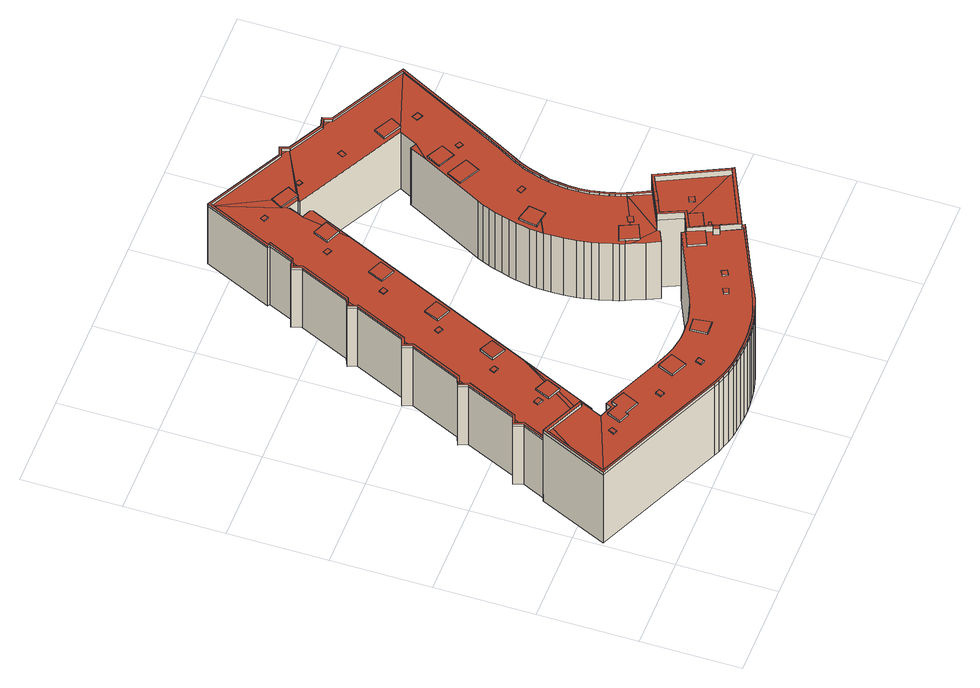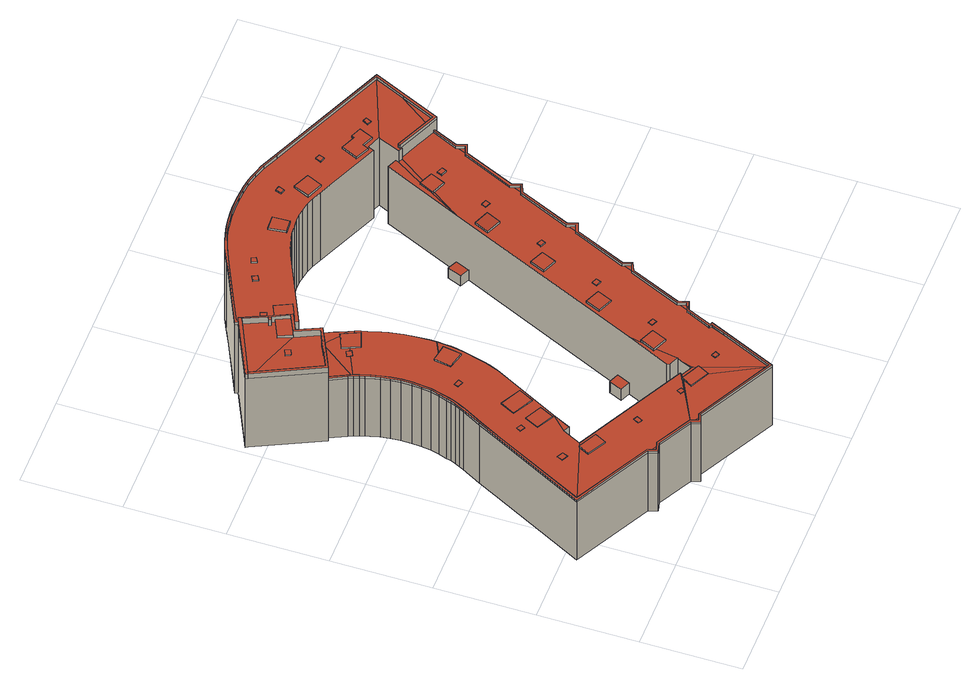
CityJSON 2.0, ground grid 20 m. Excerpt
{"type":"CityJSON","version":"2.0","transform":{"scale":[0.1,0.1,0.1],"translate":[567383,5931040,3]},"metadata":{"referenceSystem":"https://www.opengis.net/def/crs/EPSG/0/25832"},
"CityObjects":{
"building1":{"type":"Building","attributes":{"Grundfläche 2D":"3021.889202","Grundhöhe NN":"3.510"},"children":["building1-1","building1-2","building1-3","building1-4","building1-5","building1-6","building1-7","building1-8","building1-9","building1-10","building1-11","building1-12","building1-13","building1-14","building1-15","building1-16","building1-17","building1-18","building1-19","building1-20","building1-21","building1-22"],"geometry":[{"type":"MultiSurface","lod":"3","boundaries":[[[0,1,2,3,4]],[[5,6,7,8,9,10,11,12,13,14,15]],[[16,17,18,19,20,21,22,23,24,25,14,13,26,27,28,29,30,31,32,8,7,33]],[[34,35,36,37,38]],[[39,40,41,42,43,44,45,46,47,48,49,50,51,52,53,54,55,56,57,58,59,60,61,62,63,64,65,66,67,68,69,70,71,72,73,74,75,76,77,78,79,80,81,82,83,84,85,86]],[[87,88,89,90,91,92,93,94,95,96]],[[97,98,99,100]],[[101,102,103,104,105,106,107,108,109,110,111,112,113,114,115,116,117,118,119,120,121,122,123,124,125,126,127,128,129,130,131,132,133,134,135,136,137,138,139,140,141,142,143,144,145,146,147,148,149,150,151,152,153,154,155,156,157,158,159,160,161,162,163,164,165,166,167,168,169,170,171,172,173,174,175,176,177,178,179,180,181,182,183,184,185,186,187,188,189,190,191,192,193,194,195,196,197,198,199,200,201,202,203]],[[204,205,206,207]],[[208,209,210,211]],[[212,213,214,215,216,217,218]],[[219,220,221,222]],[[223,224,225,226,227]],[[228,229,230,231,232,233,234,235]],[[236,237,238,228,239]],[[240,232,231,241,242]],[[243,244,245,229,228,238,246,247]],[[248,249,250,251,252,253,254,255,256,257,258,259,260,261,262,263,264,265,266,267,268,269,270,271,272,273,274,240,242,275,276,277,244,243,247,246,278,279,280,281,282,283,284,285,286,287,288,289,290,291,292,293,294,295,296,297],[298,299,300,301],[302,303,304,305,306,307,308,309,310,302,266],[311,312,313,314,315,316]],[[317,318,319]],[[320,319,318,321,322,323,324,325,326,327,252,251,250],[328,329,330,251]],[[331,332,333]],[[334,335,336,337,338,339]],[[327,326,337,336]],[[325,324,340,326]],[[323,340,324]],[[341,340,323,332,331,342,343,344,345,346,347,348]],[[346,345,349]],[[350,351,352]],[[353,354,355]],[[356,357,358]],[[359,360,361]],[[362,363,364]],[[365,366,367]],[[368,369,370,371,372,373,374,375,376,377,378,335,334,379,349,345,352,351,380,381,382,383,384,385,386,387,354,353,388,389,358,357,390,391,360,359,392,393,363,362,394,395,365,367,396,397,398,399,400,401],[402,403,404,405],[406,407,408,409],[410,411,412,413]],[[400,414,415,416,369,368,401]],[[369,416,415,414,417,418]],[[375,419,371,370,420,421,376]],[[422,378,377]],[[423,254,253]],[[424,425,426,427]],[[428,429,430,431,432,433]],[[434,435,436,437]],[[438,439,440,441,442]],[[443,444,445,446]],[[447,448,449]],[[447,449,450]],[[447,450,451]],[[452,453,454,455,456,457,458,459]],[[460,461,462,456,455,463,464,465]],[[466,467,468,469]],[[470,471,472,473,474,475,476,466,469,477,478]],[[478,477,479,480,481,482,483,484,485,486,487,488,489,490,491,492,493,494,495,496,497,498,499,500,501,502,503,504,505,506,507,508,509,510,511,512,513,514,515,516,517,518,519,520,521,522,523,524,525],[526,527,528,529,530,531,532,533,534,535,536,537],[538,539,540,541]],[[542,543,544,545]],[[546,547,548,549]],[[4,3,464,463]],[[0,4,463,455]],[[453,452,9,8]],[[452,459,10,9]],[[459,458,11,10]],[[12,11,458,457]],[[456,462,13,12,457]],[[550,451,15,14]],[[451,450,449,448,7,6,5,15]],[[62,61,551,552,25,24,23]],[[552,550,14,25]],[[13,462,461,26]],[[461,460,27,26]],[[2,29,28,465,464,3]],[[2,1,0,31,30,29]],[[454,32,31,0,455]],[[32,454,453,8]],[[33,7,448,447]],[[553,554,555,19,18,17,16,33,447,556]],[[20,19,555,509,508,38]],[[37,502,501,21,20,38]],[[22,557,558,62,23]],[[38,508,507,34]],[[507,506,35,34]],[[504,503,36,35,506,505]],[[36,503,502,37]],[[559,560,40,39]],[[560,561,562,42,41,40]],[[562,563,43,42]],[[563,564,44,43]],[[564,565,45,44]],[[46,45,565,566]],[[566,567,47,46]],[[567,568,48,47]],[[568,569,49,48]],[[50,49,569,570]],[[570,571,51,50]],[[571,572,52,51]],[[572,573,53,52]],[[54,53,573,574]],[[574,575,55,54]],[[575,576,56,55]],[[576,577,57,56]],[[577,578,579,580,60,59,58,57]],[[581,551,61,60,580]],[[498,63,62,558,499]],[[498,497,64,63]],[[495,65,64,497,496]],[[66,65,495,494]],[[67,66,494,493]],[[68,67,493,492]],[[492,491,69,68]],[[489,70,69,491,490]],[[71,70,489,488]],[[486,73,72,71,488,487]],[[74,73,486,485]],[[75,74,485,484]],[[76,75,484,483]],[[77,76,483,482]],[[78,77,482,481]],[[479,477,80,79,78,481,480]],[[477,469,81,80]],[[82,81,469,468]],[[466,476,83,82,468,467]],[[476,475,84,83]],[[85,84,475,474]],[[474,473,559,39,86,85]],[[537,536,92,91]],[[534,533,93,92,536,535]],[[94,93,533,532]],[[95,94,532,531]],[[531,530,96,95]],[[530,529,87,96]],[[89,88,87,529,528,527]],[[91,90,89,527,526,537]],[[539,538,100,99]],[[97,100,538,541]],[[98,97,541,540]],[[99,98,540,539]],[[114,582,583,584,116,115]],[[585,586,112,111]],[[586,587,113,112]],[[587,582,114,113]],[[584,588,117,116]],[[588,589,118,117]],[[589,590,119,118]],[[590,591,120,119]],[[591,592,121,120]],[[592,593,122,121]],[[593,594,123,122]],[[594,595,124,123]],[[595,596,125,124]],[[596,597,126,125]],[[597,598,127,126]],[[598,599,128,127]],[[599,600,129,128]],[[600,601,130,129]],[[601,602,131,130]],[[602,603,132,131]],[[133,132,603,604]],[[604,605,134,133]],[[605,606,135,134]],[[606,607,136,135]],[[607,608,137,136]],[[138,137,608,609]],[[609,610,139,138]],[[610,611,140,139]],[[611,612,141,140]],[[396,143,142,398,397]],[[367,366,144,143,396]],[[365,395,145,144,366]],[[146,145,395,394]],[[364,147,146,394,362]],[[393,148,147,364,363]],[[149,148,393,392]],[[359,361,150,149,392]],[[391,151,150,361,360]],[[152,151,391,390]],[[356,153,152,390,357]],[[358,389,154,153,356]],[[155,154,389,388]],[[353,355,156,155,388]],[[387,386,158,157,156,355,354]],[[384,383,382,161,160,159,158,386,385]],[[161,382,381,162]],[[381,380,163,162]],[[350,164,163,380,351]],[[350,352,165,164]],[[165,352,345,166]],[[343,342,167,166,345,344]],[[331,333,168,167,342]],[[333,332,323,170,169,168]],[[171,170,323,322]],[[172,171,322,321]],[[317,173,172,321,318]],[[319,320,174,173,317]],[[175,174,320,250]],[[250,249,248,297,296,178,177,176,175]],[[179,178,296,295]],[[180,179,295,294]],[[294,293,181,180]],[[182,181,293,292]],[[183,182,292,291]],[[184,183,291,290]],[[185,184,290,289]],[[289,288,185]],[[288,287,186,185]],[[187,186,287,286]],[[188,187,286,285]],[[189,188,285,284]],[[190,189,284,283]],[[191,190,283,282]],[[191,282,281]],[[192,191,281,280]],[[193,192,280,279]],[[279,278,246,195,194,193]],[[238,237,236,197,196,195,246]],[[236,239,198,197]],[[200,199,613,614]],[[201,200,614,615]],[[202,201,615,616]],[[203,202,616,617]],[[617,618,619,102,101,203]],[[103,102,619,620]],[[620,621,104,103]],[[621,622,105,104]],[[622,623,106,105]],[[623,624,107,106]],[[624,625,108,107]],[[625,626,109,108]],[[626,627,110,109]],[[627,585,111,110]],[[211,210,405,404]],[[208,211,404,403]],[[209,208,403,402]],[[402,405,210,209]],[[347,346,212,218,348]],[[346,349,379,214,213,212]],[[215,214,379,334,339,338,337,326,216]],[[348,218,217,216,326,340,341]],[[311,316,315,220,219]],[[315,314,221,220]],[[312,222,221,314,313]],[[312,311,219,222]],[[373,372,226,225]],[[372,371,227,226]],[[371,419,223,227]],[[374,224,223,419,375]],[[374,373,225,224]],[[427,426,406,409]],[[409,408,424,427]],[[408,407,425,424]],[[426,425,407,406]],[[304,303,429,428,433,306,305]],[[303,302,430,429]],[[302,310,431,430]],[[308,307,432,431,310,309]],[[433,432,307,306]],[[437,436,410,413]],[[434,437,413,412]],[[435,434,412,411]],[[436,435,411,410]],[[207,206,299,298]],[[204,207,298,301]],[[205,204,301,300]],[[206,205,300,299]],[[241,231,230,440,439,275,242]],[[230,229,245,442,441,440]],[[277,276,438,442,245,244]],[[439,438,276,275]],[[446,445,328,251]],[[251,330,443,446]],[[444,443,330,329]],[[329,328,445,444]],[[451,628,629,613,239,228,447]],[[630,631,632,555,554,553,556,447,228,235,633]],[[555,632,634,509]],[[499,558,502]],[[551,581,635,636,552]],[[451,550,552,636,637,628]],[[560,559,638,639]],[[640,562,561,560,639,641]],[[563,562,640,642]],[[564,563,642,643]],[[565,564,643,644]],[[566,565,644,645]],[[567,566,645,646]],[[568,567,646,647]],[[569,568,647,648]],[[570,569,648,649]],[[571,570,649,650]],[[572,571,650,651]],[[573,572,651,652]],[[574,573,652,653]],[[575,574,653,654]],[[576,575,654,655]],[[577,576,655,656]],[[657,658,580,579,578,577,656,659]],[[581,580,658,635]],[[509,634,660,510]],[[511,510,660,661]],[[512,511,661,662]],[[513,512,662,663]],[[514,513,663,664]],[[515,514,664,665]],[[516,515,665,666]],[[517,516,666,667]],[[518,517,667,668]],[[519,518,668,669]],[[520,519,669,670]],[[521,520,670,671]],[[522,521,671,672]],[[523,522,672,673]],[[674,525,524,523,673,675]],[[478,525,674,676]],[[414,471,470,478,676,677,417]],[[471,414,400,472]],[[472,400,399,473]],[[142,141,612,678,638,559,473,399,398]],[[235,234,679,633]],[[680,614,613,629]],[[615,614,680,681]],[[616,615,681,682]],[[617,616,682,683]],[[684,619,618,617,683,685]],[[620,619,684,686]],[[621,620,686,687]],[[622,621,687,688]],[[623,622,688,689]],[[624,623,689,690]],[[625,624,690,691]],[[626,625,691,692]],[[627,626,692,693]],[[585,627,693,694]],[[586,585,694,695]],[[587,586,695,696]],[[582,587,696,697]],[[698,584,583,582,697,699]],[[588,584,698,700]],[[589,588,700,701]],[[590,589,701,702]],[[591,590,702,703]],[[592,591,703,704]],[[593,592,704,705]],[[594,593,705,706]],[[595,594,706,707]],[[596,595,707,708]],[[597,596,708,709]],[[598,597,709,710]],[[599,598,710,711]],[[600,599,711,712]],[[601,600,712,713]],[[602,601,713,714]],[[603,602,714,715]],[[604,603,715,716]],[[605,604,716,717]],[[606,605,717,718]],[[607,606,718,719]],[[608,607,719,720]],[[609,608,720,721]],[[610,609,721,722]],[[611,610,722,723]],[[612,611,723,678]],[[418,417,677,724]],[[548,547,725,726,545,544,727,728,420,370,369,418,724,729]],[[421,420,728,730]],[[376,421,730,731]],[[422,377,376,731,732]],[[378,422,732,733]],[[335,378,733,734]],[[336,335,734,735]],[[327,336,735,736]],[[252,327,736,737]],[[253,252,737,738]],[[423,253,738,739]],[[234,233,740,679]],[[740,233,232,240,741,742]],[[743,744,256,255,254,423,739,745]],[[257,256,744,746]],[[258,257,746,747]],[[259,258,747,748]],[[260,259,748,749]],[[261,260,749,750]],[[262,261,750,751]],[[752,264,263,262,751,753]],[[265,264,752,754]],[[266,265,754,755]],[[267,266,755,756]],[[268,267,756,757]],[[269,268,757,758]],[[270,269,758,759]],[[271,270,759,760]],[[272,271,760,761]],[[273,272,761,762]],[[274,273,762,763]],[[240,274,763,741]],[[542,545,726,764]],[[543,542,764,765]],[[544,543,765,727]],[[549,548,729,766]],[[546,549,766,767]],[[547,546,767,725]],[[629,628,637,636,635,658,657,659,656,655,654,653,652,651,650,649,648,647,646,645,644,643,642,640,641,639,638,678,723,722,721,720,719,718,717,716,715,714,713,712,711,710,709,708,707,706,705,704,703,702,701,700,698,699,697,696,695,694,693,692,691,690,689,688,687,686,684,685,683,682,681,680],[724,677,676,674,675,673,672,671,670,669,668,667,666,665,664,663,662,661,660,634,632,631,630,633,679,740,742,741,763,762,761,760,759,758,757,756,755,754,752,753,751,750,749,748,747,746,744,743,745,739,738,737,736,735,734,733,732,731,730,728,727,765,764,726,725,767,766,729],[768,769,770]]],"semantics":{"surfaces":[{"type":"RoofSurface"},{"type":"WallSurface"},{"type":"GroundSurface"}],"values":[0,0,0,0,0,0,0,0,0,0,0,0,0,0,0,0,0,0,0,0,0,0,0,0,0,0,0,0,0,0,0,0,0,0,0,0,0,0,0,0,0,0,0,0,0,0,0,0,0,0,0,0,0,0,1,1,1,1,1,1,1,1,1,1,1,1,1,1,1,1,1,1,1,1,1,1,1,1,1,1,1,1,1,1,1,1,1,1,1,1,1,1,1,1,1,1,1,1,1,1,1,1,1,1,1,1,1,1,1,1,1,1,1,1,1,1,1,1,1,1,1,1,1,1,1,1,1,1,1,1,1,1,1,1,1,1,1,1,1,1,1,1,1,1,1,1,1,1,1,1,1,1,1,1,1,1,1,1,1,1,1,1,1,1,1,1,1,1,1,1,1,1,1,1,1,1,1,1,1,1,1,1,1,1,1,1,1,1,1,1,1,1,1,1,1,1,1,1,1,1,1,1,1,1,1,1,1,1,1,1,1,1,1,1,1,1,1,1,1,1,1,1,1,1,1,1,1,1,1,1,1,1,1,1,1,1,1,1,1,1,1,1,1,1,1,1,1,1,1,1,1,1,1,1,1,1,1,1,1,1,1,1,1,1,1,1,1,1,1,1,1,1,1,1,1,1,1,1,1,1,1,1,1,1,1,1,1,1,1,1,1,1,1,1,1,1,1,1,1,1,1,1,1,1,1,1,1,1,1,1,1,1,1,1,1,1,1,1,1,1,1,1,1,1,1,1,1,1,1,1,1,1,1,1,1,1,1,1,1,1,1,1,1,1,1,1,1,1,1,1,1,1,1,1,1,1,1,1,1,1,1,1,1,1,1,1,1,1,1,1,1,1,1,1,1,1,1,1,1,1,1,1,1,1,1,1,1,1,1,1,1,1,1,1,1,1,2]}}]},
"building1-1":{"type":"BuildingInstallation","parents":["building1"],"geometry":[{"type":"MultiSurface","lod":"3","boundaries":[[[771,772,28,27]],[[771,27,460,773]],[[773,774,772,771]],[[28,772,774,465]]],"semantics":{"surfaces":[{"type":"RoofSurface"},{"type":"WallSurface"}],"values":[0,1,1,1]}}]},
"building1-2":{"type":"BuildingInstallation","parents":["building1"],"geometry":[{"type":"MultiSurface","lod":"3","boundaries":[[[775,776,777,778]],[[778,777,779,780]],[[775,778,780,781]],[[776,775,781,782]],[[777,776,782,779]]],"semantics":{"surfaces":[{"type":"RoofSurface"},{"type":"WallSurface"}],"values":[0,1,1,1,1]}}]},
"building1-3":{"type":"BuildingInstallation","parents":["building1"],"geometry":[{"type":"MultiSurface","lod":"3","boundaries":[[[783,784,785,786]],[[786,785,787,788]],[[783,786,788,789]],[[784,783,789,790]],[[785,784,790,787]]],"semantics":{"surfaces":[{"type":"RoofSurface"},{"type":"WallSurface"}],"values":[0,1,1,1,1]}}]},
"building1-4":{"type":"BuildingInstallation","parents":["building1"],"geometry":[{"type":"MultiSurface","lod":"3","boundaries":[[[791,792,793,794]],[[795,794,793,21,501]],[[791,794,795,796]],[[500,557,22,792,791,796]],[[792,22,21,793]]],"semantics":{"surfaces":[{"type":"RoofSurface"},{"type":"WallSurface"}],"values":[0,1,1,1,1]}}]},
"building1-5":{"type":"BuildingInstallation","parents":["building1"],"geometry":[{"type":"MultiSurface","lod":"3","boundaries":[[[797,798,799,800]],[[800,799,801,802]],[[797,800,802,803]],[[798,797,803,804]],[[799,798,804,801]]],"semantics":{"surfaces":[{"type":"RoofSurface"},{"type":"WallSurface"}],"values":[0,1,1,1,1]}}]},
"building1-6":{"type":"BuildingInstallation","parents":["building1"],"geometry":[{"type":"MultiSurface","lod":"3","boundaries":[[[805,806,807,808]],[[808,807,809,810]],[[805,808,810,811]],[[806,805,811,812]],[[807,806,812,809]]],"semantics":{"surfaces":[{"type":"RoofSurface"},{"type":"WallSurface"}],"values":[0,1,1,1,1]}}]},
"building1-7":{"type":"BuildingInstallation","parents":["building1"],"geometry":[{"type":"MultiSurface","lod":"3","boundaries":[[[813,814,815,816]],[[816,815,817,818]],[[813,816,818,819]],[[814,813,819,820]],[[815,814,820,817]]],"semantics":{"surfaces":[{"type":"RoofSurface"},{"type":"WallSurface"}],"values":[0,1,1,1,1]}}]},
"building1-8":{"type":"BuildingInstallation","parents":["building1"],"geometry":[{"type":"MultiSurface","lod":"3","boundaries":[[[821,822,823,824]],[[824,823,825,826]],[[821,824,826,827]],[[822,821,827,828]],[[823,822,828,825]]],"semantics":{"surfaces":[{"type":"RoofSurface"},{"type":"WallSurface"}],"values":[0,1,1,1,1]}}]},
"building1-9":{"type":"BuildingInstallation","parents":["building1"],"geometry":[{"type":"MultiSurface","lod":"3","boundaries":[[[829,830,831,832]],[[832,831,833,834]],[[829,832,834,835]],[[830,829,835,836]],[[831,830,836,833]]],"semantics":{"surfaces":[{"type":"RoofSurface"},{"type":"WallSurface"}],"values":[0,1,1,1,1]}}]},
"building1-10":{"type":"BuildingInstallation","parents":["building1"],"geometry":[{"type":"MultiSurface","lod":"3","boundaries":[[[837,838,839,840]],[[839,838,841,842]],[[842,843,840,839]],[[843,844,837,840]],[[838,837,844,841]]],"semantics":{"surfaces":[{"type":"RoofSurface"},{"type":"WallSurface"}],"values":[0,1,1,1,1]}}]},
"building1-11":{"type":"BuildingInstallation","parents":["building1"],"geometry":[{"type":"MultiSurface","lod":"3","boundaries":[[[845,846,847,848]],[[849,850,848,847]],[[845,848,850,851]],[[851,852,846,845]],[[847,846,852,849]]],"semantics":{"surfaces":[{"type":"RoofSurface"},{"type":"WallSurface"}],"values":[0,1,1,1,1]}}]},
"building1-12":{"type":"BuildingInstallation","parents":["building1"],"geometry":[{"type":"MultiSurface","lod":"3","boundaries":[[[853,854,855,856]],[[857,858,856,855]],[[853,856,858,859]],[[859,860,854,853]],[[855,854,860,857]]],"semantics":{"surfaces":[{"type":"RoofSurface"},{"type":"WallSurface"}],"values":[0,1,1,1,1]}}]},
"building1-13":{"type":"BuildingInstallation","parents":["building1"],"geometry":[{"type":"MultiSurface","lod":"3","boundaries":[[[861,862,863,864,865]],[[866,867,863,862]],[[867,868,864,863]],[[869,865,864,868,324]],[[862,861,865,869,325,866]]],"semantics":{"surfaces":[{"type":"RoofSurface"},{"type":"WallSurface"}],"values":[0,1,1,1,1]}}]},
"building1-14":{"type":"BuildingInstallation","parents":["building1"],"geometry":[{"type":"MultiSurface","lod":"3","boundaries":[[[870,871,872,873]],[[874,875,871,870]],[[876,872,871,875]],[[876,877,873,872]],[[874,870,873,877,878]]],"semantics":{"surfaces":[{"type":"RoofSurface"},{"type":"WallSurface"}],"values":[0,1,1,1,1]}}]},
"building1-15":{"type":"BuildingInstallation","parents":["building1"],"geometry":[{"type":"MultiSurface","lod":"3","boundaries":[[[879,880,881,882]],[[880,879,883,884]],[[882,881,885,886]],[[879,882,886,883]],[[881,880,884,885]]],"semantics":{"surfaces":[{"type":"RoofSurface"},{"type":"WallSurface"}],"values":[0,1,1,1,1]}}]},
"building1-16":{"type":"BuildingInstallation","parents":["building1"],"geometry":[{"type":"MultiSurface","lod":"3","boundaries":[[[887,888,889,890]],[[890,889,891,892]],[[887,890,892,893]],[[888,887,893,894]],[[889,888,894,891]]],"semantics":{"surfaces":[{"type":"RoofSurface"},{"type":"WallSurface"}],"values":[0,1,1,1,1]}}]},
"building1-17":{"type":"BuildingInstallation","parents":["building1"],"geometry":[{"type":"MultiSurface","lod":"3","boundaries":[[[895,896,897,898,899]],[[243,900,897,896,901]],[[900,902,898,897]],[[902,247,903,895,899,898]],[[903,901,896,895]]],"semantics":{"surfaces":[{"type":"RoofSurface"},{"type":"WallSurface"}],"values":[0,1,1,1,1]}}]},
"building1-18":{"type":"BuildingInstallation","parents":["building1"],"geometry":[{"type":"MultiSurface","lod":"3","boundaries":[[[904,905,906,907]],[[907,906,908,909]],[[904,907,909,910]],[[905,904,910,911]],[[906,905,911,908]]],"semantics":{"surfaces":[{"type":"RoofSurface"},{"type":"WallSurface"}],"values":[0,1,1,1,1]}}]},
"building1-19":{"type":"BuildingInstallation","parents":["building1"],"geometry":[{"type":"MultiSurface","lod":"3","boundaries":[[[912,913,914,915]],[[915,914,916,917]],[[914,913,918,916]],[[912,915,917,919]],[[913,912,919,918]]],"semantics":{"surfaces":[{"type":"RoofSurface"},{"type":"WallSurface"}],"values":[0,1,1,1,1]}}]},
"building1-20":{"type":"BuildingInstallation","parents":["building1"],"geometry":[{"type":"MultiSurface","lod":"3","boundaries":[[[920,921,922,923,924]],[[925,401,415,926,923,922]],[[926,416,924,923]],[[920,924,416,927]],[[928,921,920,927,368]],[[928,925,922,921]]],"semantics":{"surfaces":[{"type":"RoofSurface"},{"type":"WallSurface"}],"values":[0,1,1,1,1,1]}}]},
"building1-21":{"type":"BuildingInstallation","parents":["building1"],"geometry":[{"type":"MultiSurface","lod":"3","boundaries":[[[929,930,931,932]],[[932,931,933,934]],[[929,932,934,935]],[[930,929,935,936]],[[931,930,936,933]]],"semantics":{"surfaces":[{"type":"RoofSurface"},{"type":"WallSurface"}],"values":[0,1,1,1,1]}}]},
"building1-22":{"type":"BuildingInstallation","parents":["building1"],"geometry":[{"type":"MultiSurface","lod":"3","boundaries":[[[937,938,939,940]],[[940,939,941,942]],[[937,940,942,943]],[[938,937,943,944]],[[939,938,944,941]]],"semantics":{"surfaces":[{"type":"RoofSurface"},{"type":"WallSurface"}],"values":[0,1,1,1,1]}}]}
},
"vertices":[
[660,210,196],[659,210,196],[623,193,196],[635,167,196],[672,184,196],[716,297,205],[712,295,205],[663,272,205],[665,268,205],[665,267,205],[685,277,205],[685,278,205],[719,294,205],[781,165,205],[785,167,205],[722,300,205],[635,254,205],[653,214,205],[653,213,205],[654,212,205],[619,196,205],[639,152,205],[644,141,205],[661,104,205],[665,106,205],[788,162,205],[661,111,205],[641,155,205],[639,160,205],[623,193,205],[659,210,205],[660,210,205],[639,256,205],[633,258,205],[618,198,195],[588,184,195],[603,152,195],[633,165,195],[619,196,195],[69,281,198],[7,143,198],[238,41,198],[278,23,198],[289,18,198],[303,14,198],[319,9,198],[335,6,198],[349,4,198],[365,3,198],[381,2,198],[399,2,198],[416,3,198],[432,4,198],[450,7,198],[469,12,198],[485,16,198],[501,22,198],[525,33,198],[551,46,198],[586,62,198],[668,100,198],[665,106,198],[661,104,198],[662,101,198],[622,82,198],[524,37,198],[497,25,198],[483,20,198],[467,15,198],[450,11,198],[434,9,198],[419,7,198],[400,6,198],[379,6,198],[359,7,198],[338,9,198],[313,15,198],[289,23,198],[257,37,198],[195,64,198],[13,145,198],[40,206,198],[71,274,198],[153,237,198],[155,236,198],[157,241,198],[154,242,198],[163,154,194],[191,142,194],[193,141,194],[207,173,194],[208,174,194],[180,187,194],[175,175,194],[152,185,194],[140,157,194],[161,148,194],[312,90,194],[326,122,194],[293,136,194],[279,105,194],[686,369,168],[682,387,168],[679,405,168],[677,425,168],[677,446,168],[679,465,168],[681,484,168],[686,501,168],[691,518,168],[694,527,168],[698,537,168],[702,547,168],[707,556,168],[728,594,168],[748,632,168],[848,825,168],[691,908,168],[685,926,168],[666,921,168],[597,958,168],[591,975,168],[574,969,168],[416,1052,168],[354,914,168],[359,912,168],[337,863,168],[319,857,168],[325,837,168],[280,736,168],[262,728,168],[269,711,168],[223,609,168],[204,602,168],[211,583,168],[165,481,168],[147,474,168],[154,456,168],[109,354,168],[89,347,168],[96,328,168],[74,278,168],[77,277,168],[101,329,168],[95,345,168],[112,351,168],[159,454,168],[152,472,168],[169,478,168],[216,583,168],[210,599,168],[225,605,168],[273,710,168],[266,727,168],[283,733,168],[330,838,168],[324,854,168],[340,861,168],[341,861,168],[363,910,168],[363,911,168],[364,911,168],[364,912,168],[364,913,168],[359,915,168],[371,942,168],[418,1046,168],[574,965,168],[588,970,168],[591,960,168],[593,956,168],[593,955,168],[665,916,168],[682,921,168],[687,905,168],[842,823,168],[746,637,168],[745,634,168],[725,596,168],[703,558,168],[699,548,168],[694,539,168],[690,529,168],[687,519,168],[682,502,168],[677,484,168],[675,465,168],[673,446,168],[673,425,168],[675,404,168],[678,386,168],[682,368,168],[685,358,168],[688,348,168],[688,347,168],[692,338,168],[696,328,168],[697,327,168],[712,295,168],[716,297,168],[700,330,168],[696,339,168],[692,349,168],[689,359,168],[664,615,163],[679,644,163],[638,665,163],[623,636,163],[275,452,164],[246,465,166],[233,436,166],[262,423,164],[470,947,163],[458,925,163],[458,924,163],[459,924,163],[496,905,163],[497,908,163],[508,928,163],[664,714,163],[650,686,163],[683,669,163],[697,697,163],[448,834,165],[418,847,165],[405,817,165],[435,804,165],[436,808,165],[633,258,160],[603,281,160],[602,280,160],[601,281,160],[588,292,160],[598,267,160],[610,242,160],[635,254,160],[697,327,163],[696,328,163],[693,336,163],[712,295,163],[583,302,160],[595,295,160],[591,305,160],[634,312,161],[627,309,161],[633,294,161],[692,338,163],[646,317,162],[745,635,163],[746,637,163],[842,823,163],[717,784,160],[707,781,160],[688,744,160],[657,713,160],[600,605,160],[593,592,160],[587,580,160],[582,566,160],[577,553,160],[573,538,160],[569,523,160],[565,508,160],[562,493,160],[560,480,160],[559,466,160],[558,452,160],[558,438,160],[559,414,160],[561,390,160],[563,376,160],[566,362,160],[569,349,160],[576,324,160],[579,313,160],[586,316,160],[618,327,161],[622,319,161],[688,347,163],[688,348,163],[685,358,163],[683,368,163],[682,368,163],[678,386,163],[675,404,163],[673,425,163],[673,446,163],[675,465,163],[677,484,163],[678,484,163],[682,502,163],[687,519,163],[690,529,163],[694,539,163],[699,548,163],[703,558,163],[725,596,163],[745,634,163],[623,636,160],[638,665,160],[679,644,161],[664,615,161],[587,466,161],[569,469,160],[570,478,160],[572,492,160],[575,506,160],[609,497,161],[608,490,161],[604,466,161],[603,463,161],[664,714,160],[697,697,161],[690,683,161],[683,669,161],[650,686,160],[661,709,160],[682,921,163],[671,918,163],[685,910,163],[687,905,163],[665,916,163],[593,955,163],[593,956,163],[525,920,161],[522,918,161],[496,905,160],[483,898,160],[680,803,160],[692,826,161],[729,806,161],[579,967,163],[591,960,163],[588,970,163],[459,924,160],[462,914,160],[485,902,160],[493,906,160],[491,907,160],[470,918,160],[497,908,160],[500,913,160],[574,965,163],[570,967,163],[569,967,163],[418,1046,163],[470,947,161],[499,932,161],[508,928,161],[458,925,160],[359,915,163],[360,915,163],[371,942,163],[328,843,163],[335,859,163],[324,854,163],[266,727,163],[271,716,163],[278,731,163],[214,588,163],[220,603,163],[210,599,163],[156,461,163],[163,476,163],[152,472,163],[106,349,163],[95,345,163],[99,334,163],[213,327,160],[252,383,160],[431,781,160],[436,808,160],[435,804,160],[405,817,161],[418,847,161],[442,837,160],[450,881,160],[455,891,160],[461,911,160],[458,924,160],[364,913,163],[364,912,163],[364,911,163],[363,911,163],[363,910,163],[342,864,163],[341,861,163],[340,861,163],[330,838,163],[283,733,163],[273,710,163],[225,605,163],[216,583,163],[169,478,163],[159,454,163],[112,351,163],[101,329,163],[99,324,163],[77,277,163],[154,242,160],[155,244,160],[194,300,160],[246,465,161],[275,452,160],[262,423,160],[233,436,161],[360,721,161],[390,708,160],[377,678,160],[347,691,161],[290,563,161],[303,592,161],[332,580,160],[319,550,160],[164,240,160],[200,297,160],[216,324,160],[162,234,160],[181,226,160],[448,834,160],[470,867,160],[468,873,160],[463,910,160],[676,750,160],[377,678,164],[390,708,164],[360,721,164],[347,691,164],[572,492,164],[569,469,164],[587,466,164],[603,463,164],[609,497,164],[575,506,164],[332,580,164],[303,592,164],[290,563,164],[319,550,164],[618,327,164],[586,316,164],[602,280,164],[603,281,164],[633,294,164],[729,806,164],[692,826,164],[680,803,164],[717,784,164],[633,258,189],[663,272,190],[712,295,191],[716,297,191],[722,300,192],[665,267,190],[665,268,190],[639,256,189],[660,210,189],[778,169,191],[719,294,191],[685,278,190],[685,277,190],[641,155,190],[661,111,191],[781,165,192],[672,184,190],[635,167,190],[639,160,190],[85,268,191],[75,272,191],[71,274,191],[40,206,191],[146,199,189],[164,240,189],[155,244,189],[154,242,189],[157,241,189],[155,236,189],[153,237,189],[13,145,191],[144,196,189],[195,64,191],[236,46,191],[257,37,191],[289,23,191],[313,15,191],[338,9,191],[359,7,191],[379,6,191],[400,6,191],[419,7,191],[434,9,191],[449,11,191],[450,11,191],[467,15,191],[483,20,191],[497,25,191],[524,37,191],[588,66,191],[622,82,191],[662,101,191],[661,104,191],[644,141,190],[639,152,190],[633,165,190],[603,152,190],[600,160,190],[589,184,189],[588,184,189],[618,198,189],[619,196,189],[624,198,189],[619,207,189],[470,138,189],[457,133,189],[446,130,189],[432,126,189],[419,123,189],[404,122,189],[389,121,189],[375,121,189],[361,123,189],[343,126,189],[328,131,189],[308,139,189],[177,197,189],[173,186,189],[172,185,189],[207,173,189],[193,141,190],[191,142,190],[163,154,190],[161,148,190],[140,157,190],[152,185,189],[175,175,189],[175,177,189],[178,183,189],[180,187,189],[208,174,189],[279,105,190],[293,136,189],[326,122,189],[312,90,190],[439,746,35],[451,772,35],[431,781,35],[419,754,35],[283,402,32],[264,411,32],[252,383,32],[271,374,32],[785,167,192],[665,106,192],[788,162,192],[653,214,189],[653,213,189],[654,212,189],[635,254,189],[644,141,191],[661,104,192],[69,281,191],[7,143,191],[238,41,191],[278,23,191],[289,18,191],[303,14,191],[319,9,191],[335,6,191],[349,4,191],[365,3,191],[381,2,191],[399,2,191],[416,3,191],[432,4,191],[450,7,191],[469,12,191],[485,16,191],[501,22,191],[525,33,191],[551,46,191],[586,62,191],[668,100,191],[665,106,191],[728,594,163],[748,632,163],[848,825,163],[698,537,163],[702,547,163],[707,556,163],[691,908,163],[685,926,163],[666,921,163],[597,958,163],[591,975,163],[574,969,163],[416,1052,163],[354,914,163],[359,912,163],[337,863,163],[319,857,163],[325,837,163],[280,736,163],[262,728,163],[269,711,163],[223,609,163],[204,602,163],[211,583,163],[165,481,163],[147,474,163],[154,456,163],[109,354,163],[89,347,163],[96,328,163],[74,278,163],[716,297,163],[700,330,163],[696,339,163],[692,349,163],[689,359,163],[686,369,163],[682,387,163],[679,405,163],[677,425,163],[677,446,163],[679,465,163],[681,484,163],[686,501,163],[691,518,163],[694,527,163],[722,300,5],[716,297,5],[653,214,5],[653,213,5],[654,212,5],[635,254,5],[624,198,5],[665,106,5],[788,162,5],[785,167,5],[69,281,5],[7,143,5],[278,23,5],[238,41,5],[289,18,5],[303,14,5],[319,9,5],[335,6,5],[349,4,5],[365,3,5],[381,2,5],[399,2,5],[416,3,5],[432,4,5],[450,7,5],[469,12,5],[485,16,5],[501,22,5],[525,33,5],[586,62,5],[668,100,5],[551,46,5],[619,207,5],[470,138,5],[457,133,5],[446,130,5],[432,126,5],[419,123,5],[404,122,5],[389,121,5],[375,121,5],[361,123,5],[343,126,5],[328,131,5],[308,139,5],[177,197,5],[172,185,5],[173,186,5],[144,196,5],[162,234,5],[74,278,5],[610,242,5],[700,330,5],[696,339,5],[692,349,5],[689,359,5],[682,387,5],[686,369,5],[679,405,5],[677,425,5],[677,446,5],[679,465,5],[681,484,5],[686,501,5],[691,518,5],[694,527,5],[698,537,5],[702,547,5],[707,556,5],[728,594,5],[848,825,5],[748,632,5],[691,908,5],[685,926,5],[666,921,5],[597,958,5],[591,975,5],[574,969,5],[416,1052,5],[354,914,5],[359,912,5],[337,863,5],[319,857,5],[325,837,5],[280,736,5],[262,728,5],[269,711,5],[223,609,5],[204,602,5],[211,583,5],[165,481,5],[147,474,5],[154,456,5],[109,354,5],[89,347,5],[96,328,5],[181,226,5],[264,411,5],[419,754,5],[431,781,5],[470,867,5],[252,383,5],[468,873,5],[450,881,5],[463,910,5],[461,911,5],[462,914,5],[485,902,5],[483,898,5],[707,781,5],[688,744,5],[676,750,5],[598,267,5],[583,302,5],[588,292,5],[600,605,5],[593,592,5],[657,713,5],[587,580,5],[582,566,5],[577,553,5],[573,538,5],[569,523,5],[565,508,5],[560,480,5],[562,493,5],[559,466,5],[558,452,5],[558,438,5],[559,414,5],[561,390,5],[563,376,5],[566,362,5],[569,349,5],[576,324,5],[579,313,5],[439,746,5],[451,772,5],[271,374,5],[283,402,5],[619,196,5],[644,141,5],[661,104,5],
[648,159,205],[646,163,205],[648,159,190],[646,163,190],
[708,212,192],[703,222,192],[693,217,192],[697,207,192],[693,217,190],[697,207,190],[708,212,190],[703,222,190],
[238,115,193],[228,119,193],[224,108,193],[233,104,193],[224,108,190],[233,104,190],[238,115,190],[228,119,190],
[637,138,206],[644,141,206],[639,152,206],[632,149,206],[632,149,190],[637,138,190],
[556,95,193],[551,105,193],[541,100,193],[546,90,193],[541,100,190],[546,90,190],[556,95,190],[551,105,190],
[426,79,194],[421,114,194],[396,112,194],[397,77,194],[396,112,189],[397,77,190],[426,79,190],[421,114,189],
[122,166,192],[114,170,192],[109,158,192],[117,155,192],[109,158,190],[117,155,190],[122,166,190],[114,170,190],
[514,78,193],[510,88,193],[500,83,193],[504,74,193],[500,83,190],[504,74,190],[514,78,190],[510,88,190],
[336,73,193],[326,76,193],[322,64,193],[332,61,193],[322,64,190],[332,61,190],[336,73,190],[326,76,190],
[333,683,163],[322,687,163],[318,677,163],[329,673,163],[322,687,161],[318,677,161],[329,673,161],[333,683,161],
[391,811,162],[380,816,162],[376,807,162],[387,802,162],[376,807,161],[387,802,161],[391,811,161],[380,816,161],
[652,527,163],[640,532,163],[636,522,163],[649,518,163],[636,522,162],[649,518,162],[652,527,162],[640,532,162],
[522,918,162],[519,912,162],[527,907,162],[532,916,162],[523,921,162],[519,912,161],[527,907,161],[532,916,161],[523,921,161],
[702,667,163],[712,661,163],[717,670,163],[707,675,163],[702,667,161],[712,661,162],[717,670,162],[707,675,161],[705,671,161],
[214,419,163],[218,428,163],[207,433,163],[203,423,163],[214,419,161],[218,428,161],[207,433,161],[203,423,161],
[271,546,163],[276,555,163],[265,560,163],[261,551,163],[265,560,161],[261,551,161],[271,546,161],[276,555,161],
[645,320,163],[633,314,163],[638,305,163],[649,310,163],[646,317,163],[638,305,161],[633,314,161],[649,310,161],[645,320,162],
[171,326,164],[159,331,164],[155,321,164],[167,316,164],[155,321,161],[167,316,161],[171,326,161],[159,331,161],
[626,866,162],[618,871,162],[612,860,162],[620,856,162],[612,860,161],[620,856,161],[618,871,161],[626,866,161],
[216,325,165],[189,337,165],[176,308,165],[203,296,165],[216,324,165],[176,308,161],[203,296,160],[216,325,160],[189,337,161],
[759,766,163],[747,772,163],[742,761,163],[754,755,163],[742,761,161],[754,755,161],[759,766,161],[747,772,161],
[429,946,163],[419,951,163],[415,942,163],[425,938,163],[415,942,162],[425,938,161],[429,946,161],[419,951,162]
]}
